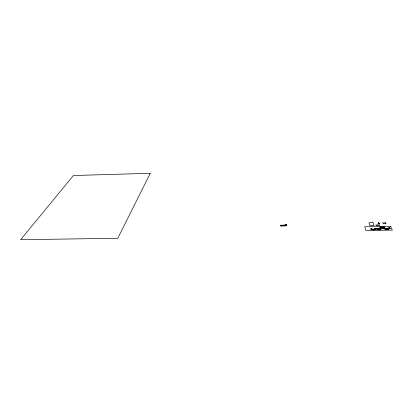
<?xml version="1.0" encoding="UTF-8"?>
<svg xmlns="http://www.w3.org/2000/svg" width="413" height="413" viewBox="0 0 413 413"><rect width="100%" height="100%" fill="white"/><g stroke="black" fill="none" stroke-linecap="round" stroke-linejoin="round"><path stroke-width="0.62" d="M286.286 225.121L285.59 225.137L285.564 224.45L286.261 224.44L286.286 224.868L285.564 224.811M378.736 222.824L378.339 222.834L378.504 223.397M378.716 222.875L379 223.552L378.664 223.547M378.468 223.051L378.127 223.175M285.564 224.631L286.261 224.62L286.292 225.23L280.695 225.24L280.716 225.896L285.873 225.808L285.853 225.152M378.427 223.051L378.695 223.154M285.584 224.775L286.281 224.765L286.292 225.23M378.107 223.185L378.478 223.175M378.416 223.226L379.273 223.273M285.584 224.956L286.281 224.946M378.835 223.309L379.18 223.226M280.695 225.24L280.711 225.715L285.873 225.627L285.837 225.059L285.682 225.338M378.866 223.397L379.346 223.392M281.687 225.374L282.074 225.369M282.621 225.359L283.008 225.353M283.55 225.343L283.938 225.338M284.485 225.328L284.872 225.322M280.695 225.421L285.853 225.333M280.716 225.896L280.701 225.601L285.873 225.446M280.701 225.601L285.858 225.513M281.743 225.813L282.038 225.808M282.678 225.797L282.967 225.792M283.607 225.782L283.901 225.777M284.542 225.766L284.831 225.761M384.142 226.727L383.785 226.732L384.08 227.47M383.925 226.897L383.61 227.067M384.069 226.897L384.379 227.067M380.419 227.114L380.022 227.119L380.197 227.506M382.453 227.078L382.056 227.083L382.231 227.475M383.512 227.016L383.976 227.052M384.266 227.047L384.467 227.475L384.064 227.429M380.311 227.341L379.697 227.171L381.313 227.135M383.352 227.098L381.813 227.289M383.512 227.078L384.699 227.114M382.484 227.264L383.249 227.124M384.044 227.171L384.358 227.212M380.466 227.336L381.245 227.145M381.793 227.3L382.35 227.434M384.333 227.248L384.679 227.124M380.28 227.434L380.538 227.465M382.314 227.398L382.572 227.434M380.182 227.517L381.302 227.47L381.416 227.759L379.521 228.549L377.317 228.374M383.987 227.429L383.878 227.718L385.974 228.451L389.645 227.955M389.433 228.544L389.123 227.8L389.48 227.795M381.622 228.053L381.22 228.012L381.566 228.756M388.87 228.141L389.149 227.811M388.803 227.976L389.268 227.971M381.653 228.188L382.144 228.358M383.558 228.198L383.212 228.327M381.338 228.312L381.731 228.27M383.532 228.239L383.966 228.301M388.855 228.152L390.048 228.183L390.264 228.745L388.323 228.73M384.384 228.374L381.122 228.534M389.407 228.26L390.115 228.343M381.039 228.482L381.514 228.508M383.935 228.461L384.405 228.482M377.291 228.601L376.883 228.606L377.079 229.034M381.065 228.539L381.55 228.59M383.827 228.565L383.424 227.976L383.832 228.022L384.111 228.725M383.966 228.554L384.322 228.384M388.556 229.174L388.194 228.425L388.602 228.472L388.69 229.019M389.444 228.518L389.82 228.549L389.609 228.121M372.17 229.091L370.931 228.9L371.695 228.916M377.353 228.828L376.584 228.812L377.833 229.003L377.978 229.468L380.218 229.292M380.378 228.735L381.906 228.761L381.607 228.017M383.77 228.719L385.262 228.699M388.292 228.611C390.631 228.601 386.774 228.947 388.545 229.019M369.94 229.065L371.757 229.024M374.736 228.947L377.415 228.936M380.404 228.854L381.127 228.75M384.488 228.688L385.329 228.807M374.942 229.236C373.244 229.179 376.966 228.761 374.751 228.869M381.204 228.9L380.058 228.967L380.616 229.148M384.555 228.848L385.747 228.879M371.721 229.184L372.19 229.21M372.717 229.633L372.531 229.205L372.934 229.2L373.187 229.958L372.831 229.964M374.292 229.778L374.013 229.943L373.708 229.184L374.111 229.179L374.173 229.778M374.431 229.117L374.901 229.143M377.384 229.096L377.854 229.117M378.602 229.107L378.2 229.117L378.396 229.545M379.97 229.69L379.697 229.855L379.377 229.096L379.95 229.52M380.105 229.024L380.574 229.05M385.298 228.972L385.773 228.993M386.522 228.983L386.114 228.988L386.325 229.421M387.296 228.972L387.704 228.967L388.003 229.726L387.642 229.731L387.296 228.972L387.704 229.014M388.024 228.9L388.499 228.926M372.237 229.277L371.855 229.437M372.557 229.215L372.934 229.251M373.729 229.194L374.24 229.613M377.27 229.2L376.961 229.019M377.905 229.189L377.523 229.349M378.225 229.122L378.602 229.158L378.871 229.865L378.447 229.711M379.402 229.107L379.779 229.143M385.19 229.076L384.875 228.895M385.334 229.07L385.685 228.89M386.14 228.998L386.522 229.034M371.524 229.452L372.996 229.427M373.796 229.37L375.226 229.23M378.669 229.334L377.131 229.2M379.47 229.282L380.967 229.303L380.672 228.559L380.28 228.554L380.626 229.298M386.594 229.21L385.05 229.076M387.394 229.158L388.809 229.019M372.108 229.107L372.304 229.561L373.058 229.53M373.817 229.489L374.132 229.489M374.24 229.53L374.56 229.375M377.978 229.468L378.731 229.442M379.495 229.401L379.712 229.36M379.919 229.442L380.275 229.432M385.819 229.194L386.661 229.318M387.425 229.277L387.647 229.236M387.853 229.313L388.21 229.308M372.289 229.571L374.545 229.385M385.887 229.354L388.148 229.169M373.022 229.695L373.987 229.685M378.7 229.607L379.666 229.597M386.635 229.483L387.6 229.473M372.686 229.793L372.908 229.798M373.053 229.798L374.028 229.783M378.587 229.711L378.277 229.525M379.707 229.69L378.845 229.86M386.522 229.587L386.207 229.401M386.671 229.582L387.647 229.566M388.581 228.43L388.752 228.854M388.22 228.435L388.39 228.838M386.506 228.993L386.811 229.742L386.382 229.587M385.474 229.23L385.174 228.487L384.782 228.482L384.968 229.065M382.934 227.284L382.598 227.114M382.438 227.088L382.614 227.475M380.925 227.16L380.564 227.145M380.404 227.124L380.579 227.511M377.27 228.611L377.549 229.36M375.009 228.647L375.045 228.947M375.087 229.236L375.025 228.637L374.622 228.642L374.947 229.391M371.881 229.447L371.617 228.699L371.23 228.699L371.416 229.127M371.602 229.277L371.302 229.107M285.873 225.808L285.837 225.059M285.662 224.879L285.667 225.24M285.393 225.457L285.373 225.162L285.398 225.818L285.378 225.343M285.146 225.519L285.135 225.168L285.146 225.674M284.753 225.322L284.836 225.823L284.753 225.503M284.681 225.503L284.665 225.173L284.686 225.586M284.603 225.503L284.547 225.828L284.474 225.178L284.531 225.503M284.216 225.534L284.201 225.183L284.216 225.689M283.824 225.421L283.829 225.777M283.819 225.519L283.901 225.844L283.865 225.395M283.746 225.519L283.736 225.188L283.674 225.782L283.674 225.519M283.752 225.601L283.746 225.338M283.602 225.524L283.612 225.844L283.623 225.4M283.282 225.55L283.272 225.199L283.282 225.704M282.89 225.534L282.895 225.792M282.817 225.534L282.807 225.204L282.745 225.797L282.74 225.353M282.822 225.617L282.884 225.353L282.972 225.859L282.998 225.204L283.019 225.679M282.626 225.503L282.616 225.39M282.673 225.715L282.693 225.415M282.353 225.565L282.337 225.214L282.353 225.72M281.96 225.452L281.965 225.808L281.955 225.55M281.883 225.55L281.873 225.219L281.811 225.813L281.805 225.374M281.888 225.632L281.883 225.369M281.418 225.581L281.408 225.23L281.423 225.735M281.759 225.431L281.749 225.88M281.036 225.565L281.036 225.72M282.084 225.694L282.002 225.431M285.564 224.45L285.59 225.137M286.261 224.44L286.266 224.796M285.837 225.395L285.842 225.663M285.698 225.395L285.719 225.663M150.26 173.3L117.782 238.275L20.65 239.7L73.375 175.53L150.26 173.3M372.965 222.659L368.923 222.731L369.991 225.689L374.08 225.622L372.965 222.659M385.659 222.829L382.789 222.881L383.15 223.769L386.036 223.717L385.659 222.829M379.397 224.873L375.866 224.935L376.088 225.513L379.63 225.452L379.397 224.873M390.703 226.319L364.674 226.742L365.964 230.526L392.35 230.118L390.703 226.319M383.61 227.434L381.462 227.465L381.576 227.754L383.729 227.718L383.61 227.434M284.882 225.643L284.862 225.173L284.882 225.643M283.948 225.663L283.927 225.188L283.948 225.663M283.561 225.668L283.54 225.193L283.561 225.668M281.697 225.699L281.681 225.224L281.697 225.699M281.191 225.885L281.17 225.235L281.191 225.885"/></g></svg>
